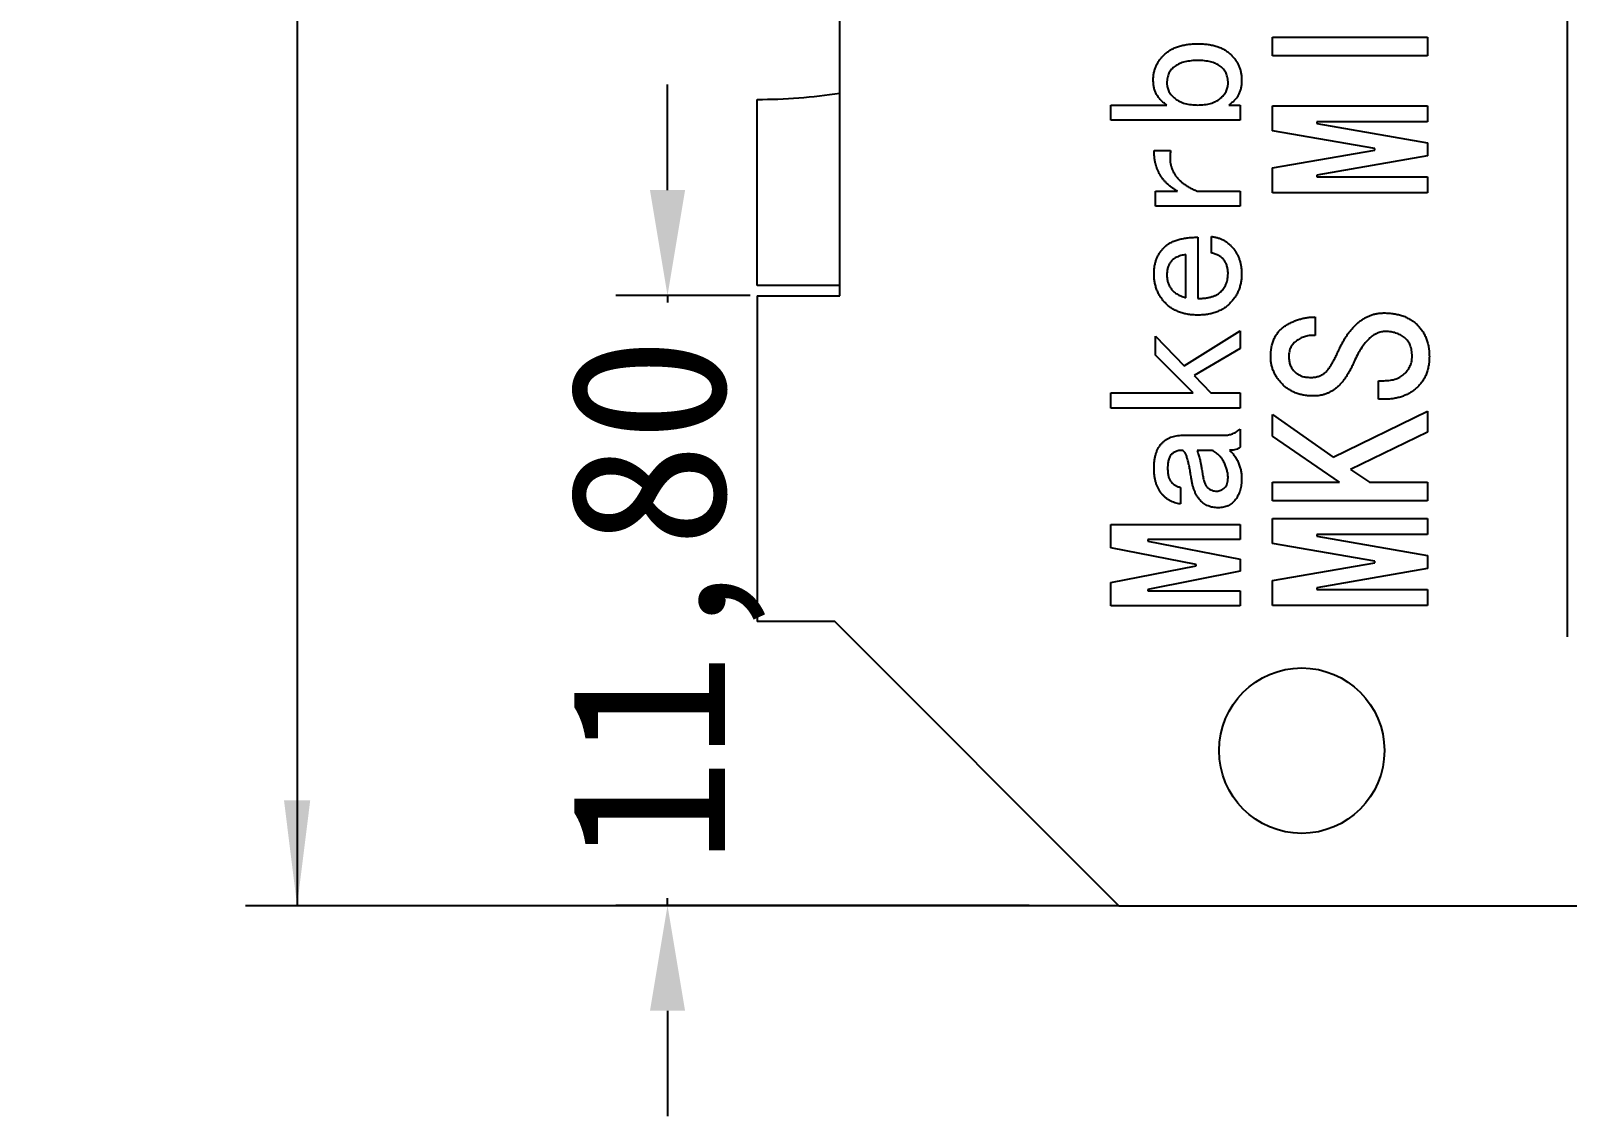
# Model space of a CAD drawing. Header units: millimetres. Extents: x 0 to 1189, y 0 to 841.
# Drawn here: x 325 to 384.5, y 326.1 to 368.1 of the extents above; entities that cross this region are included whole.
import ezdxf

# ---------------------------------------------------------------- set-up
doc = ezdxf.new("R2010")
doc.units = ezdxf.units.MM
doc.header["$PDSIZE"] = -1
doc.layers.add('文字层', color=3, linetype='Continuous')
doc.styles.add('SLDTEXTSTYLE5', font='TXT', dxfattribs={"width": 0.7})
doc.dimstyles.new('ISO-25', dxfattribs={"dimtxt": 2.5, "dimasz": 2.5, "dimexe": 1.25, "dimexo": 0.625, "dimtad": 1, "dimtxsty": 'Standard', "dimcen": 2.5, "dimadec": 0, "dimazin": 0, "dimtfac": 1, "dimtmove": 0, "dimatfit": 3, "dimfxl": 1, "dimarcsym": 0})
doc.dimstyles.new('SLDDIMSTYLE2', dxfattribs={"dimtxt": 8, "dimasz": 4.08, "dimexe": 0, "dimexo": 0.0625, "dimgap": 2, "dimtad": 2, "dimlfac": 0.5, "dimrnd": 1e-09, "dimzin": 12, "dimdsep": 46, "dimtxsty": 'SLDTEXTSTYLE5', "dimsah": 1, "dimcen": 0.09, "dimadec": 0, "dimazin": 3, "dimtfac": 1, "dimtofl": 0, "dimtmove": 0, "dimatfit": 3, "dimfxl": 1, "dimfrac": 2, "dimtolj": 1, "dimtzin": 12, "dimarcsym": 0})

# ---------------------------------------------------------------- blocks, each defined once
blk = doc.blocks.new('_D_18')
at = {"layer": '文字层', "transparency": 16777216}
for p, q in [((353.136, 428.237), (333.322, 428.237)), ((335.322, 428.237), (335.322, 334.237)), ((367.136, 334.237), (333.322, 334.237))]:
    blk.add_line(p, q, dxfattribs=at)
for points in [[(335.322, 428.237), (334.814, 424.157), (335.83, 424.157)], [(335.322, 334.237), (335.83, 338.317), (334.814, 338.317)]]:
    blk.add_solid(points, dxfattribs=at)
at = {"layer": '文字层', "transparency": 16777216, "insert": (325.009, 380.612), "char_height": 8, "attachment_point": 1, "rotation": 90, "style": 'SLDTEXTSTYLE5'}
blk.add_mtext('47', dxfattribs=at)
blk = doc.blocks.new('*D26')
at = {"color": 0, "lineweight": -2}
for p, q in [((349.663, 361.93), (349.663, 366.01)), ((352.863, 357.85), (347.663, 357.85)), ((349.663, 357.85), (349.663, 357.574)), ((349.663, 334.25), (349.663, 334.526)), ((363.663, 334.25), (347.663, 334.25)), ((349.663, 330.17), (349.663, 326.09))]:
    blk.add_line(p, q, dxfattribs=at)
at = {"color": 0}
for points in [[(348.983, 361.93), (350.343, 361.93), (349.663, 357.85)], [(348.983, 330.17), (350.343, 330.17), (349.663, 334.25)]]:
    blk.add_solid(points, dxfattribs=at)
at = {"layer": 'Defpoints', "color": 0}
for p in [(349.663, 357.85), (352.863, 357.85), (363.663, 334.25)]:
    blk.add_point(p, dxfattribs=at)
at = {"color": 0, "insert": (349.663, 346.05), "char_height": 6, "attachment_point": 5, "rotation": 90}
blk.add_mtext('11,80', dxfattribs=at)

msp = doc.modelspace()

# ---------------------------------------------------------------- linework, layer by layer
at = {"color": 7, "linetype": 'Continuous', "lineweight": 25}
for p, q in [((384.496, 417.837), (384.496, 344.637)), ((356.336, 357.837), (356.336, 415.037)), ((373.085, 367.123), (373.085, 367.84)), ((373.085, 367.84), (379.085, 367.84)), ((379.085, 367.84), (379.085, 367.123)), ((379.085, 367.123), (373.085, 367.123)), ((353.136, 358.237), (353.136, 365.437)), ((366.831, 365.221), (368.995, 365.221)), ((366.831, 364.636), (366.831, 365.221)), ((371.392, 365.221), (371.831, 365.221)), ((371.831, 365.221), (371.831, 364.636)), ((373.085, 364.223), (373.085, 365.189)), ((373.085, 365.189), (379.085, 365.189)), ((379.085, 365.189), (379.085, 364.566)), ((371.831, 364.636), (366.831, 364.636)), ((377.05, 363.536), (373.085, 364.223)), ((374.805, 364.566), (374.805, 364.503)), ((379.085, 364.566), (374.805, 364.566)), ((374.805, 364.503), (379.085, 363.755)), ((368.498, 363.466), (369.141, 363.466)), ((373.085, 362.788), (377.05, 363.474)), ((377.05, 363.474), (377.05, 363.536)), ((379.085, 363.755), (379.085, 363.256)), ((379.085, 363.256), (374.805, 362.507)), ((373.085, 361.821), (373.085, 362.788)), ((374.805, 362.507), (374.805, 362.445)), ((374.805, 362.445), (379.085, 362.445)), ((379.085, 362.445), (379.085, 361.821)), ((368.556, 361.887), (369.404, 361.887)), ((368.556, 361.302), (368.556, 361.887)), ((370.164, 361.887), (371.831, 361.887)), ((371.831, 361.887), (371.831, 361.302)), ((379.085, 361.821), (373.085, 361.821)), ((371.831, 361.302), (368.556, 361.302)), ((370.193, 360.104), (370.193, 357.735)), ((370.72, 359.49), (370.72, 360.133)), ((369.726, 357.764), (369.726, 359.431)), ((356.336, 358.237), (353.136, 358.237)), ((353.136, 357.837), (353.136, 345.237)), ((353.136, 357.837), (356.336, 357.837)), ((374.735, 357.018), (374.735, 356.3)), ((369.667, 355.133), (371.831, 356.478)), ((371.831, 356.478), (371.831, 355.805)), ((368.556, 356.273), (369.667, 355.133)), ((368.556, 355.542), (368.556, 356.273)), ((371.831, 355.805), (370.047, 354.753)), ((370.018, 354.08), (368.556, 355.542)), ((370.047, 354.753), (370.691, 354.08)), ((377.191, 354.554), (377.401, 354.554)), ((377.191, 353.837), (377.191, 354.554)), ((366.831, 354.08), (370.018, 354.08)), ((366.831, 353.495), (366.831, 354.08)), ((370.691, 354.08), (371.831, 354.08)), ((371.831, 354.08), (371.831, 353.495)), ((371.831, 353.495), (366.831, 353.495)), ((375.436, 351.591), (379.085, 353.369)), ((377.436, 353.837), (377.191, 353.837)), ((379.085, 353.369), (379.085, 352.558)), ((373.085, 353.244), (375.436, 351.591)), ((373.085, 352.402), (373.085, 353.244)), ((369.609, 352.443), (371.217, 352.443)), ((371.831, 352.677), (371.831, 351.975)), ((375.682, 350.624), (373.085, 352.402)), ((379.085, 352.558), (376.103, 351.123)), ((370.749, 351.858), (370.164, 351.858)), ((376.103, 351.123), (376.84, 350.624)), ((369.521, 350.425), (369.521, 349.782)), ((373.085, 350.624), (375.682, 350.624)), ((373.085, 349.907), (373.085, 350.624)), ((376.84, 350.624), (379.085, 350.624)), ((379.085, 350.624), (379.085, 349.907)), ((379.085, 349.907), (373.085, 349.907)), ((373.085, 348.254), (373.085, 349.221)), ((373.085, 349.221), (379.085, 349.221)), ((379.085, 349.221), (379.085, 348.597)), ((366.831, 348.086), (366.831, 348.992)), ((366.831, 348.992), (371.831, 348.992)), ((371.831, 348.992), (371.831, 348.408)), ((374.805, 348.597), (374.805, 348.534)), ((379.085, 348.597), (374.805, 348.597)), ((370.135, 347.443), (366.831, 348.086)), ((368.264, 348.408), (368.264, 348.349)), ((371.831, 348.408), (368.264, 348.408)), ((368.264, 348.349), (371.831, 347.647)), ((377.05, 347.568), (373.085, 348.254)), ((374.805, 348.534), (379.085, 347.786)), ((370.135, 347.384), (370.135, 347.443)), ((371.831, 347.647), (371.831, 347.18)), ((373.085, 346.819), (377.05, 347.505)), ((377.05, 347.505), (377.05, 347.568)), ((379.085, 347.786), (379.085, 347.287)), ((366.831, 346.741), (370.135, 347.384)), ((371.831, 347.18), (368.264, 346.478)), ((373.085, 345.852), (373.085, 346.819)), ((379.085, 347.287), (374.805, 346.538)), ((366.831, 345.835), (366.831, 346.741)), ((368.264, 346.478), (368.264, 346.419)), ((368.264, 346.419), (371.831, 346.419)), ((371.831, 346.419), (371.831, 345.835)), ((374.805, 346.538), (374.805, 346.476)), ((374.805, 346.476), (379.085, 346.476)), ((379.085, 346.476), (379.085, 345.852)), ((371.831, 345.835), (366.831, 345.835)), ((379.085, 345.852), (373.085, 345.852)), ((356.136, 345.237), (353.136, 345.237)), ((367.136, 334.237), (356.136, 345.237)), ((367.136, 334.237), (566.336, 334.237))]:
    msp.add_line(p, q, dxfattribs=at)
msp.add_circle((374.216, 340.237), 3.2, dxfattribs=at)
msp.add_arc((353.136, 386.437), 21, 270, 278.76493, dxfattribs=at)
for points, knots in [([(368.468, 366.185), (368.469, 366.233), (368.472, 366.328), (368.493, 366.466), (368.528, 366.6), (368.575, 366.728), (368.638, 366.85), (368.714, 366.966), (368.803, 367.078), (368.906, 367.182), (369.021, 367.279), (369.152, 367.362), (369.295, 367.432), (369.45, 367.491), (369.618, 367.535), (369.798, 367.566), (369.992, 367.586), (370.125, 367.588), (370.193, 367.589)], [0, 0, 0, 0, 0.057199, 0.113214, 0.167811, 0.222326, 0.276725, 0.332074, 0.388726, 0.447499, 0.507745, 0.568866, 0.63217, 0.698337, 0.767322, 0.840268, 0.917713, 1, 1, 1, 1]), ([(370.193, 367.589), (370.262, 367.588), (370.395, 367.586), (370.587, 367.566), (370.767, 367.535), (370.934, 367.491), (371.087, 367.432), (371.226, 367.362), (371.354, 367.279), (371.466, 367.182), (371.565, 367.077), (371.652, 366.967), (371.725, 366.85), (371.786, 366.728), (371.832, 366.6), (371.866, 366.466), (371.886, 366.328), (371.888, 366.233), (371.889, 366.185)], [0, 0, 0, 0, 0.082966, 0.160615, 0.233731, 0.302863, 0.368761, 0.431416, 0.491941, 0.551683, 0.610031, 0.666607, 0.721707, 0.776164, 0.830977, 0.885916, 0.94233, 1, 1, 1, 1]), ([(370.193, 366.946), (370.148, 366.945), (370.06, 366.944), (369.932, 366.933), (369.812, 366.916), (369.698, 366.892), (369.591, 366.862), (369.492, 366.824), (369.4, 366.78), (369.316, 366.728), (369.24, 366.67), (369.174, 366.604), (369.118, 366.532), (369.073, 366.452), (369.038, 366.366), (369.013, 366.273), (368.998, 366.173), (368.996, 366.104), (368.995, 366.069)], [0, 0, 0, 0, 0.080526, 0.156794, 0.22902, 0.298111, 0.363751, 0.426543, 0.486741, 0.545725, 0.602662, 0.657309, 0.711027, 0.765266, 0.82016, 0.876871, 0.936803, 1, 1, 1, 1]), ([(371.363, 366.069), (371.362, 366.104), (371.361, 366.173), (371.345, 366.273), (371.322, 366.366), (371.288, 366.452), (371.245, 366.532), (371.191, 366.604), (371.129, 366.67), (371.056, 366.727), (370.975, 366.78), (370.886, 366.824), (370.79, 366.862), (370.685, 366.893), (370.573, 366.916), (370.453, 366.933), (370.326, 366.944), (370.239, 366.945), (370.193, 366.946)], [0, 0, 0, 0, 0.063999, 0.124722, 0.182013, 0.237388, 0.291703, 0.345341, 0.399342, 0.455492, 0.513046, 0.572868, 0.635271, 0.699896, 0.769259, 0.84179, 0.918412, 1, 1, 1, 1]), ([(368.995, 365.221), (368.953, 365.25), (368.871, 365.307), (368.764, 365.408), (368.672, 365.514), (368.597, 365.628), (368.538, 365.752), (368.497, 365.887), (368.474, 366.033), (368.47, 366.134), (368.468, 366.185)], [0, 0, 0, 0, 0.13326, 0.260443, 0.380583, 0.498821, 0.616277, 0.737426, 0.865217, 1, 1, 1, 1]), ([(368.995, 366.069), (368.996, 366.04), (368.998, 365.983), (369.014, 365.899), (369.038, 365.819), (369.074, 365.742), (369.119, 365.668), (369.175, 365.598), (369.241, 365.53), (369.316, 365.467), (369.4, 365.408), (369.492, 365.359), (369.591, 365.315), (369.698, 365.28), (369.811, 365.254), (369.932, 365.234), (370.06, 365.224), (370.148, 365.222), (370.193, 365.221)], [0, 0, 0, 0, 0.053109, 0.104312, 0.155656, 0.206652, 0.259608, 0.31435, 0.371515, 0.432172, 0.495029, 0.558484, 0.624346, 0.692652, 0.764166, 0.838673, 0.917136, 1, 1, 1, 1]), ([(370.193, 365.221), (370.239, 365.222), (370.326, 365.223), (370.454, 365.234), (370.573, 365.254), (370.685, 365.28), (370.79, 365.315), (370.886, 365.359), (370.976, 365.408), (371.056, 365.467), (371.128, 365.53), (371.19, 365.598), (371.244, 365.668), (371.287, 365.742), (371.322, 365.819), (371.345, 365.899), (371.361, 365.983), (371.362, 366.04), (371.363, 366.069)], [0, 0, 0, 0, 0.083976, 0.162823, 0.237666, 0.309487, 0.376798, 0.442316, 0.505447, 0.566959, 0.626903, 0.683454, 0.738111, 0.791084, 0.842489, 0.894326, 0.946216, 1, 1, 1, 1]), ([(371.889, 366.185), (371.888, 366.134), (371.885, 366.033), (371.864, 365.888), (371.827, 365.753), (371.775, 365.629), (371.708, 365.513), (371.618, 365.408), (371.515, 365.307), (371.434, 365.25), (371.392, 365.221)], [0, 0, 0, 0, 0.136342, 0.265363, 0.386888, 0.503434, 0.619556, 0.739292, 0.865915, 1, 1, 1, 1]), ([(369.404, 361.887), (369.366, 361.91), (369.292, 361.954), (369.186, 362.025), (369.088, 362.101), (368.998, 362.181), (368.915, 362.266), (368.841, 362.355), (368.773, 362.447), (368.715, 362.544), (368.664, 362.645), (368.62, 362.75), (368.581, 362.86), (368.552, 362.973), (368.526, 363.091), (368.511, 363.213), (368.499, 363.338), (368.498, 363.423), (368.498, 363.466)], [0, 0, 0, 0, 0.068554, 0.135169, 0.199452, 0.262145, 0.323545, 0.383605, 0.442922, 0.501614, 0.560363, 0.619736, 0.680002, 0.740725, 0.803532, 0.867241, 0.932323, 1, 1, 1, 1]), ([(369.141, 363.466), (369.135, 363.421), (369.123, 363.332), (369.116, 363.201), (369.12, 363.076), (369.136, 362.956), (369.16, 362.841), (369.196, 362.731), (369.243, 362.628), (369.3, 362.528), (369.369, 362.435), (369.448, 362.345), (369.54, 362.26), (369.642, 362.177), (369.756, 362.098), (369.882, 362.024), (370.018, 361.952), (370.115, 361.909), (370.164, 361.887)], [0, 0, 0, 0, 0.066616, 0.129694, 0.190629, 0.248844, 0.305788, 0.361072, 0.416296, 0.470865, 0.526832, 0.584862, 0.645401, 0.708862, 0.775999, 0.846857, 0.921532, 1, 1, 1, 1]), ([(368.498, 358.7), (368.499, 358.75), (368.501, 358.849), (368.52, 358.992), (368.55, 359.13), (368.594, 359.259), (368.649, 359.383), (368.718, 359.499), (368.798, 359.608), (368.891, 359.711), (368.998, 359.805), (369.122, 359.886), (369.262, 359.952), (369.418, 360.009), (369.589, 360.052), (369.777, 360.081), (369.98, 360.1), (370.12, 360.102), (370.193, 360.104)], [0, 0, 0, 0, 0.060109, 0.117608, 0.173373, 0.227612, 0.281173, 0.334819, 0.388913, 0.443666, 0.500322, 0.558678, 0.620125, 0.685863, 0.756279, 0.831567, 0.91269, 1, 1, 1, 1]), ([(370.72, 360.133), (370.763, 360.127), (370.847, 360.115), (370.97, 360.084), (371.086, 360.042), (371.196, 359.989), (371.299, 359.924), (371.397, 359.849), (371.486, 359.762), (371.57, 359.666), (371.644, 359.562), (371.71, 359.453), (371.766, 359.338), (371.811, 359.22), (371.846, 359.096), (371.87, 358.968), (371.886, 358.835), (371.888, 358.746), (371.889, 358.7)], [0, 0, 0, 0, 0.064209, 0.125722, 0.186404, 0.246218, 0.305804, 0.365808, 0.427231, 0.489937, 0.553674, 0.615811, 0.678008, 0.740746, 0.803323, 0.86738, 0.932811, 1, 1, 1, 1]), ([(369.726, 359.431), (369.693, 359.426), (369.629, 359.415), (369.538, 359.395), (369.455, 359.369), (369.38, 359.338), (369.311, 359.303), (369.251, 359.263), (369.199, 359.218), (369.139, 359.153), (369.08, 359.059), (369.031, 358.933), (368.999, 358.792), (368.996, 358.693), (368.995, 358.642)], [0, 0, 0, 0, 0.08314, 0.160635, 0.23235, 0.30053, 0.363311, 0.422958, 0.479761, 0.53454, 0.642616, 0.754067, 0.871969, 1, 1, 1, 1]), ([(371.363, 358.7), (371.361, 358.752), (371.358, 358.85), (371.327, 358.991), (371.276, 359.118), (371.205, 359.229), (371.114, 359.324), (371, 359.399), (370.868, 359.458), (370.77, 359.479), (370.72, 359.49)], [0, 0, 0, 0, 0.137373, 0.263876, 0.383821, 0.499783, 0.615177, 0.734072, 0.86161, 1, 1, 1, 1]), ([(370.193, 357.092), (370.129, 357.094), (370.005, 357.097), (369.822, 357.117), (369.65, 357.152), (369.489, 357.203), (369.337, 357.265), (369.197, 357.344), (369.067, 357.436), (368.949, 357.542), (368.842, 357.659), (368.75, 357.785), (368.671, 357.918), (368.609, 358.06), (368.559, 358.209), (368.523, 358.366), (368.502, 358.531), (368.499, 358.643), (368.498, 358.7)], [0, 0, 0, 0, 0.072844, 0.14237, 0.208746, 0.272479, 0.334416, 0.395167, 0.455305, 0.515887, 0.575859, 0.634996, 0.693251, 0.75179, 0.811219, 0.87197, 0.934963, 1, 1, 1, 1]), ([(368.995, 358.642), (368.996, 358.594), (368.999, 358.5), (369.032, 358.363), (369.081, 358.234), (369.14, 358.132), (369.199, 358.057), (369.251, 358.004), (369.311, 357.954), (369.379, 357.909), (369.454, 357.867), (369.538, 357.829), (369.629, 357.794), (369.693, 357.775), (369.726, 357.764)], [0, 0, 0, 0, 0.115426, 0.22633, 0.337634, 0.449854, 0.507624, 0.567466, 0.630019, 0.695351, 0.765259, 0.838256, 0.916676, 1, 1, 1, 1]), ([(370.193, 357.735), (370.245, 357.736), (370.345, 357.737), (370.488, 357.75), (370.619, 357.772), (370.739, 357.802), (370.847, 357.841), (370.944, 357.888), (371.029, 357.945), (371.101, 358.011), (371.162, 358.082), (371.216, 358.159), (371.261, 358.239), (371.299, 358.323), (371.328, 358.412), (371.348, 358.504), (371.36, 358.601), (371.362, 358.666), (371.363, 358.7)], [0, 0, 0, 0, 0.089657, 0.172725, 0.249588, 0.320726, 0.386747, 0.448969, 0.507201, 0.563103, 0.617757, 0.671308, 0.724635, 0.777388, 0.831494, 0.88608, 0.941661, 1, 1, 1, 1]), ([(371.889, 358.7), (371.888, 358.643), (371.885, 358.531), (371.864, 358.366), (371.828, 358.209), (371.778, 358.06), (371.714, 357.918), (371.635, 357.785), (371.543, 357.659), (371.437, 357.543), (371.32, 357.436), (371.19, 357.344), (371.049, 357.265), (370.898, 357.203), (370.737, 357.152), (370.565, 357.117), (370.382, 357.097), (370.257, 357.094), (370.193, 357.092)], [0, 0, 0, 0, 0.065046, 0.128048, 0.188807, 0.248244, 0.30696, 0.365223, 0.424369, 0.484348, 0.544633, 0.604778, 0.665538, 0.727484, 0.791226, 0.85761, 0.927146, 1, 1, 1, 1]), ([(373.015, 355.49), (373.017, 355.555), (373.021, 355.681), (373.045, 355.864), (373.088, 356.032), (373.148, 356.187), (373.223, 356.328), (373.318, 356.454), (373.429, 356.567), (373.558, 356.662), (373.694, 356.745), (373.835, 356.818), (373.979, 356.879), (374.124, 356.93), (374.273, 356.969), (374.424, 356.998), (374.579, 357.015), (374.683, 357.017), (374.735, 357.018)], [0, 0, 0, 0, 0.075709, 0.145974, 0.212664, 0.276095, 0.337053, 0.397154, 0.457715, 0.519219, 0.581496, 0.642426, 0.702337, 0.761736, 0.820776, 0.87991, 0.939865, 1, 1, 1, 1]), ([(375.647, 355.739), (375.673, 355.795), (375.725, 355.904), (375.81, 356.061), (375.898, 356.209), (375.992, 356.346), (376.086, 356.475), (376.186, 356.593), (376.291, 356.701), (376.399, 356.8), (376.51, 356.889), (376.627, 356.964), (376.746, 357.03), (376.87, 357.081), (376.997, 357.125), (377.128, 357.152), (377.263, 357.172), (377.355, 357.173), (377.401, 357.174)], [0, 0, 0, 0, 0.07692, 0.151205, 0.222531, 0.291833, 0.357922, 0.422392, 0.484738, 0.545603, 0.604897, 0.66235, 0.71898, 0.774727, 0.829968, 0.885873, 0.942091, 1, 1, 1, 1]), ([(377.401, 357.174), (377.467, 357.173), (377.595, 357.171), (377.781, 357.147), (377.958, 357.114), (378.124, 357.064), (378.28, 357), (378.425, 356.922), (378.56, 356.831), (378.683, 356.723), (378.795, 356.606), (378.892, 356.477), (378.973, 356.337), (379.04, 356.188), (379.093, 356.027), (379.128, 355.857), (379.151, 355.676), (379.154, 355.553), (379.156, 355.49)], [0, 0, 0, 0, 0.071382, 0.139421, 0.20493, 0.267562, 0.328366, 0.387981, 0.44682, 0.506113, 0.565269, 0.623666, 0.681686, 0.741316, 0.801976, 0.865268, 0.930961, 1, 1, 1, 1]), ([(377.471, 356.456), (377.414, 356.453), (377.298, 356.447), (377.129, 356.39), (376.967, 356.301), (376.814, 356.175), (376.669, 356.017), (376.53, 355.828), (376.397, 355.609), (376.319, 355.449), (376.278, 355.365)], [0, 0, 0, 0, 0.1010256, 0.2033974, 0.3094107, 0.4247941, 0.5498178, 0.6864611, 0.836158, 1, 1, 1, 1]), ([(378.489, 355.49), (378.488, 355.53), (378.485, 355.608), (378.473, 355.721), (378.449, 355.825), (378.418, 355.922), (378.374, 356.009), (378.323, 356.09), (378.262, 356.162), (378.168, 356.244), (378.037, 356.331), (377.861, 356.403), (377.671, 356.449), (377.539, 356.454), (377.471, 356.456)], [0, 0, 0, 0, 0.076064, 0.146811, 0.213817, 0.277643, 0.338671, 0.397834, 0.456951, 0.515988, 0.633386, 0.751307, 0.87221, 1, 1, 1, 1]), ([(374.735, 356.3), (374.672, 356.303), (374.548, 356.307), (374.365, 356.274), (374.191, 356.211), (374.057, 356.133), (373.958, 356.059), (373.894, 355.994), (373.839, 355.925), (373.795, 355.849), (373.759, 355.768), (373.735, 355.68), (373.72, 355.587), (373.718, 355.523), (373.717, 355.49)], [0, 0, 0, 0, 0.128187, 0.252017, 0.376188, 0.503715, 0.567373, 0.628634, 0.688417, 0.747853, 0.807636, 0.869203, 0.932719, 1, 1, 1, 1]), ([(374.559, 354.679), (374.61, 354.68), (374.709, 354.684), (374.852, 354.717), (374.985, 354.771), (375.088, 354.835), (375.165, 354.904), (375.227, 354.973), (375.289, 355.06), (375.357, 355.162), (375.425, 355.282), (375.499, 355.418), (375.571, 355.573), (375.621, 355.682), (375.647, 355.739)], [0, 0, 0, 0, 0.093502, 0.182665, 0.268837, 0.355549, 0.403553, 0.459438, 0.524977, 0.600385, 0.685038, 0.779917, 0.885119, 1, 1, 1, 1]), ([(374.664, 353.961), (374.605, 353.962), (374.487, 353.964), (374.315, 353.988), (374.152, 354.022), (373.998, 354.071), (373.852, 354.135), (373.716, 354.214), (373.587, 354.305), (373.47, 354.411), (373.364, 354.527), (373.269, 354.647), (373.192, 354.775), (373.127, 354.908), (373.076, 355.045), (373.042, 355.189), (373.018, 355.337), (373.016, 355.438), (373.015, 355.49)], [0, 0, 0, 0, 0.071452, 0.140317, 0.206487, 0.270632, 0.333413, 0.395988, 0.458303, 0.521686, 0.584303, 0.64516, 0.704617, 0.762703, 0.821145, 0.879249, 0.938889, 1, 1, 1, 1]), ([(373.717, 355.49), (373.719, 355.43), (373.724, 355.316), (373.768, 355.155), (373.839, 355.013), (373.941, 354.892), (374.067, 354.797), (374.213, 354.726), (374.38, 354.687), (374.498, 354.681), (374.559, 354.679)], [0, 0, 0, 0, 0.134341, 0.258778, 0.375907, 0.494029, 0.612773, 0.732993, 0.860751, 1, 1, 1, 1]), ([(376.278, 355.365), (376.252, 355.304), (376.2, 355.187), (376.119, 355.019), (376.034, 354.866), (375.95, 354.723), (375.858, 354.596), (375.769, 354.479), (375.675, 354.378), (375.579, 354.288), (375.48, 354.211), (375.376, 354.145), (375.269, 354.087), (375.156, 354.042), (375.04, 354.004), (374.918, 353.981), (374.793, 353.964), (374.708, 353.962), (374.664, 353.961)], [0, 0, 0, 0, 0.086527, 0.168143, 0.244732, 0.317174, 0.385312, 0.449684, 0.510031, 0.566749, 0.621447, 0.674905, 0.728311, 0.781097, 0.834139, 0.888102, 0.943104, 1, 1, 1, 1]), ([(377.401, 354.554), (377.444, 354.554), (377.527, 354.555), (377.647, 354.571), (377.76, 354.59), (377.865, 354.622), (377.963, 354.661), (378.052, 354.711), (378.136, 354.766), (378.232, 354.855), (378.335, 354.975), (378.424, 355.136), (378.48, 355.309), (378.486, 355.429), (378.489, 355.49)], [0, 0, 0, 0, 0.079207, 0.154861, 0.225529, 0.293777, 0.358284, 0.421921, 0.48354, 0.545329, 0.664591, 0.776327, 0.887218, 1, 1, 1, 1]), ([(379.156, 355.49), (379.154, 355.426), (379.152, 355.303), (379.127, 355.124), (379.09, 354.954), (379.037, 354.795), (378.967, 354.648), (378.881, 354.512), (378.782, 354.384), (378.666, 354.272), (378.54, 354.168), (378.405, 354.081), (378.262, 354.004), (378.112, 353.943), (377.954, 353.895), (377.788, 353.862), (377.615, 353.84), (377.497, 353.838), (377.436, 353.837)], [0, 0, 0, 0, 0.070666, 0.13749, 0.201904, 0.263688, 0.324255, 0.383565, 0.443159, 0.503687, 0.564186, 0.624278, 0.683989, 0.744069, 0.80526, 0.867952, 0.932735, 1, 1, 1, 1]), ([(368.498, 351.156), (368.498, 351.208), (368.499, 351.309), (368.514, 351.455), (368.536, 351.591), (368.569, 351.717), (368.608, 351.834), (368.659, 351.94), (368.719, 352.036), (368.788, 352.122), (368.865, 352.198), (368.95, 352.263), (369.042, 352.319), (369.141, 352.365), (369.248, 352.4), (369.362, 352.424), (369.483, 352.44), (369.566, 352.442), (369.609, 352.443)], [0, 0, 0, 0, 0.080514, 0.15576, 0.227154, 0.294121, 0.356871, 0.417618, 0.475619, 0.532094, 0.58782, 0.642821, 0.697745, 0.753762, 0.811381, 0.871458, 0.933989, 1, 1, 1, 1]), ([(371.217, 352.443), (371.245, 352.443), (371.302, 352.444), (371.384, 352.457), (371.464, 352.473), (371.565, 352.51), (371.691, 352.573), (371.783, 352.641), (371.831, 352.677)], [0, 0, 0, 0, 0.127656, 0.251654, 0.372328, 0.490292, 0.734373, 1, 1, 1, 1]), ([(369.55, 351.858), (369.521, 351.856), (369.461, 351.852), (369.371, 351.828), (369.284, 351.783), (369.211, 351.738), (369.156, 351.689), (369.12, 351.641), (369.09, 351.583), (369.066, 351.516), (369.047, 351.44), (369.033, 351.354), (369.026, 351.258), (369.025, 351.191), (369.024, 351.156)], [0, 0, 0, 0, 0.088439, 0.179638, 0.277318, 0.382495, 0.438629, 0.497523, 0.562653, 0.633111, 0.711644, 0.798636, 0.894554, 1, 1, 1, 1]), ([(369.93, 350.835), (369.92, 350.901), (369.901, 351.029), (369.866, 351.214), (369.829, 351.387), (369.793, 351.522), (369.764, 351.62), (369.738, 351.683), (369.713, 351.736), (369.685, 351.78), (369.654, 351.815), (369.621, 351.839), (369.587, 351.856), (369.562, 351.857), (369.55, 351.858)], [0, 0, 0, 0, 0.175574, 0.340426, 0.495627, 0.639742, 0.706277, 0.764521, 0.816224, 0.861431, 0.901016, 0.936268, 0.9685, 1, 1, 1, 1]), ([(370.164, 351.858), (370.183, 351.801), (370.22, 351.689), (370.261, 351.545), (370.291, 351.418), (370.316, 351.297), (370.343, 351.148), (370.36, 351.04), (370.369, 350.981)], [0, 0, 0, 0, 0.2004303, 0.3900409, 0.4974689, 0.6347115, 0.8018725, 1, 1, 1, 1]), ([(371.363, 350.805), (371.361, 350.85), (371.358, 350.943), (371.327, 351.083), (371.282, 351.229), (371.219, 351.378), (371.136, 351.522), (371.03, 351.655), (370.899, 351.767), (370.8, 351.827), (370.749, 351.858)], [0, 0, 0, 0, 0.105462, 0.21715, 0.336335, 0.464497, 0.596091, 0.727052, 0.86063, 1, 1, 1, 1]), ([(371.831, 351.975), (371.809, 351.957), (371.76, 351.917), (371.665, 351.883), (371.55, 351.862), (371.467, 351.859), (371.421, 351.858)], [0, 0, 0, 0, 0.1974963, 0.4251969, 0.6886088, 1, 1, 1, 1]), ([(371.421, 351.858), (371.459, 351.823), (371.533, 351.753), (371.629, 351.633), (371.709, 351.502), (371.775, 351.362), (371.825, 351.213), (371.863, 351.061), (371.885, 350.905), (371.888, 350.8), (371.889, 350.747)], [0, 0, 0, 0, 0.123886, 0.245993, 0.368878, 0.494045, 0.620291, 0.745867, 0.871724, 1, 1, 1, 1]), ([(369.521, 349.782), (369.483, 349.788), (369.408, 349.799), (369.3, 349.829), (369.196, 349.866), (369.1, 349.916), (369.008, 349.973), (368.924, 350.041), (368.845, 350.118), (368.773, 350.205), (368.708, 350.3), (368.652, 350.402), (368.604, 350.511), (368.565, 350.627), (368.534, 350.75), (368.513, 350.879), (368.5, 351.016), (368.498, 351.109), (368.498, 351.156)], [0, 0, 0, 0, 0.061036, 0.120381, 0.177849, 0.234988, 0.291894, 0.348981, 0.406915, 0.466702, 0.527724, 0.589271, 0.651866, 0.716547, 0.782691, 0.852391, 0.924338, 1, 1, 1, 1]), ([(369.024, 351.156), (369.025, 351.102), (369.028, 351), (369.051, 350.858), (369.091, 350.739), (369.151, 350.643), (369.226, 350.568), (369.313, 350.507), (369.411, 350.457), (369.484, 350.436), (369.521, 350.425)], [0, 0, 0, 0, 0.168601, 0.314513, 0.44217, 0.55386, 0.6603, 0.768271, 0.880466, 1, 1, 1, 1]), ([(370.369, 350.981), (370.374, 350.946), (370.384, 350.879), (370.402, 350.783), (370.424, 350.698), (370.447, 350.621), (370.474, 350.554), (370.505, 350.497), (370.536, 350.449), (370.583, 350.398), (370.649, 350.351), (370.734, 350.309), (370.827, 350.284), (370.891, 350.281), (370.924, 350.279)], [0, 0, 0, 0, 0.106366, 0.203493, 0.291804, 0.37132, 0.443764, 0.507765, 0.565476, 0.616868, 0.712882, 0.806906, 0.901005, 1, 1, 1, 1]), ([(370.983, 349.636), (370.947, 349.636), (370.877, 349.638), (370.776, 349.653), (370.679, 349.674), (370.589, 349.708), (370.502, 349.747), (370.423, 349.8), (370.348, 349.859), (370.279, 349.928), (370.216, 350.007), (370.159, 350.096), (370.106, 350.194), (370.06, 350.303), (370.019, 350.422), (369.983, 350.55), (369.953, 350.689), (369.938, 350.785), (369.93, 350.835)], [0, 0, 0, 0, 0.060642, 0.118115, 0.174083, 0.228099, 0.281491, 0.334629, 0.388635, 0.443165, 0.499752, 0.55951, 0.621939, 0.688562, 0.75979, 0.834783, 0.914977, 1, 1, 1, 1]), ([(370.924, 350.279), (370.953, 350.281), (371.009, 350.285), (371.091, 350.309), (371.165, 350.352), (371.235, 350.409), (371.292, 350.485), (371.336, 350.577), (371.358, 350.686), (371.361, 350.764), (371.363, 350.805)], [0, 0, 0, 0, 0.110398, 0.219094, 0.328771, 0.444687, 0.567189, 0.696308, 0.839097, 1, 1, 1, 1]), ([(371.889, 350.747), (371.889, 350.709), (371.888, 350.633), (371.877, 350.523), (371.858, 350.417), (371.832, 350.316), (371.8, 350.219), (371.76, 350.127), (371.712, 350.039), (371.657, 349.957), (371.596, 349.881), (371.527, 349.815), (371.452, 349.76), (371.371, 349.713), (371.283, 349.679), (371.188, 349.654), (371.088, 349.639), (371.018, 349.637), (370.983, 349.636)], [0, 0, 0, 0, 0.071177, 0.139969, 0.206069, 0.270537, 0.333578, 0.395802, 0.457674, 0.519107, 0.579699, 0.638095, 0.695686, 0.752799, 0.811256, 0.871009, 0.934135, 1, 1, 1, 1])]:
    msp.add_open_spline(points, degree=3, knots=knots, dxfattribs=at)

# ---------------------------------------------------------------- dimensions: what is measured, and where the dimension line sits
at = {"color": 3}
dim = msp.add_linear_dim(base=(349.663, 357.85), p1=(363.663, 334.25), p2=(352.863, 357.85), angle=90, dimstyle='ISO-25', override={"dimtxt": 6, "dimasz": 4.08, "dimexe": 2, "dimexo": 0, "dimgap": 1.524, "dimtad": 2, "dimtih": 1, "dimtoh": 1, "dimlfac": 0.5, "dimzin": 0, "dimadec": 2, "dimtzin": 0}, dxfattribs=at)
dim.commit()
dim.dimension.update_dxf_attribs({"geometry": '*D26', "text_midpoint": (349.663, 346.05), "text_rotation": 90})
at = {"layer": '文字层'}
dim = msp.add_linear_dim(base=(335.322, 334.237), p1=(353.136, 428.237), p2=(367.136, 334.237), angle=90, dimstyle='SLDDIMSTYLE2', dxfattribs=at)
dim.commit()
dim.dimension.update_dxf_attribs({"geometry": '_D_18', "text_midpoint": (335.322, 384.117), "dimtype": 160})

doc.saveas('drawing.dxf')
